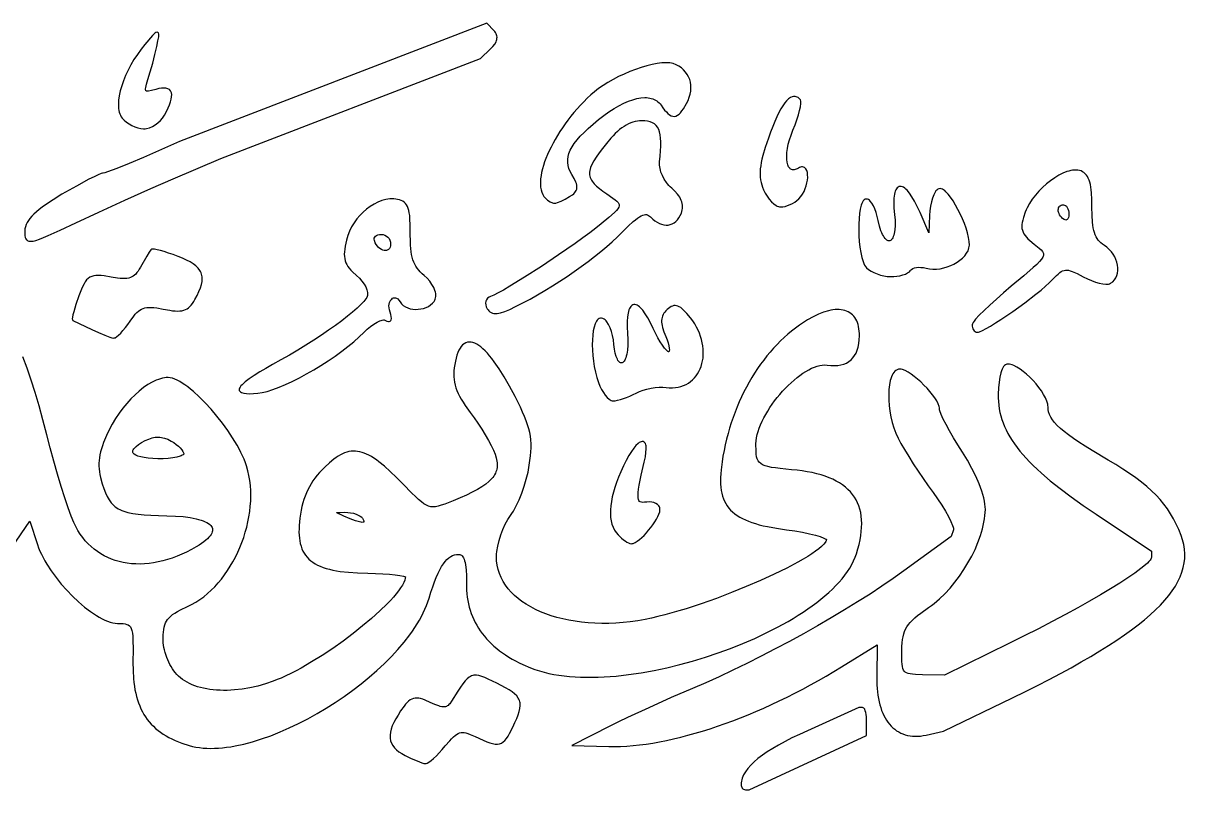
# Model space of a CAD drawing. Extents: x -592 to 638, y 287 to 852.
# Drawn here: x 493 to 583.8, y 494 to 553.9 of the extents above; entities that cross this region are included whole.
import ezdxf

# ---------------------------------------------------------------- set-up
doc = ezdxf.new("R2010")
doc.units = 0
doc.layers.add('COUCHE_1', color=18, linetype='CONTINUOUS')

msp = doc.modelspace()

# ---------------------------------------------------------------- linework, layer by layer
at = {"layer": 'COUCHE_1'}
for points in [[(493.344, 538.295), (493.265, 538.132), (493.208, 537.97), (493.173, 537.809), (493.159, 537.651), (493.159, 537.457), (493.169, 537.288), (493.196, 537.139), (493.248, 537.014), (493.291, 536.955), (493.343, 536.908), (493.404, 536.872), (493.473, 536.848), (493.548, 536.834), (493.632, 536.831), (493.814, 536.852), (494.035, 536.907), (494.301, 536.995), (494.618, 537.117), (494.992, 537.275), (495.929, 537.7), (497.155, 538.279), (498.952, 539.119), (500.985, 540.046), (503.003, 540.949), (504.758, 541.712), (508.491, 543.306), (528.767, 551.12), (529.567, 551.872), (529.747, 552.058), (529.889, 552.242), (529.99, 552.423), (530.027, 552.517), (530.051, 552.608), (530.065, 552.699), (530.067, 552.789), (530.057, 552.878), (530.035, 552.965), (530.002, 553.05), (529.957, 553.131), (529.902, 553.209), (529.838, 553.282), (529.273, 553.865), (505.255, 544.62), (502.436, 543.387), (501.315, 542.91), (500.345, 542.52), (499.631, 542.258), (499.407, 542.19), (499.285, 542.167), (499.228, 542.158), (499.139, 542.13), (498.9, 542.032), (498.574, 541.878), (498.172, 541.675), (497.192, 541.149), (496.061, 540.506), (495.366, 540.084), (494.774, 539.69), (494.513, 539.5), (494.278, 539.317), (494.066, 539.138), (493.876, 538.964), (493.71, 538.793), (493.566, 538.625), (493.444, 538.459)], [(503.414, 553.15), (503.332, 553.094), (503.15, 552.914), (502.551, 552.216), (502.245, 551.831), (501.959, 551.433), (501.694, 551.025), (501.452, 550.611), (501.234, 550.194), (501.041, 549.779), (500.874, 549.369), (500.735, 548.967), (500.623, 548.577), (500.542, 548.203), (500.491, 547.847), (500.473, 547.514), (500.477, 547.354), (500.489, 547.203), (500.51, 547.059), (500.541, 546.922), (500.581, 546.793), (500.632, 546.672), (500.693, 546.56), (500.765, 546.458), (500.92, 546.292), (501.103, 546.137), (501.307, 545.998), (501.527, 545.876), (501.757, 545.775), (501.99, 545.697), (502.22, 545.646), (502.442, 545.626), (502.555, 545.63), (502.671, 545.645), (502.9, 545.705), (503.13, 545.801), (503.354, 545.929), (503.566, 546.084), (503.761, 546.263), (503.932, 546.461), (504.071, 546.674), (504.231, 546.972), (504.363, 547.245), (504.47, 547.496), (504.552, 547.725), (504.609, 547.933), (504.639, 548.121), (504.643, 548.29), (504.617, 548.441), (504.558, 548.573), (504.464, 548.678), (504.341, 548.752), (504.195, 548.793), (504.028, 548.806), (503.841, 548.793), (503.631, 548.756), (503.401, 548.695), (503.069, 548.604), (502.825, 548.558), (502.741, 548.554), (502.68, 548.561), (502.645, 548.574), (502.625, 548.59), (502.611, 548.617), (502.601, 548.665), (502.6, 548.74), (502.611, 548.838), (502.675, 549.11), (502.786, 549.473), (502.966, 550.062), (503.157, 550.744), (503.335, 551.433), (503.478, 552.046), (503.57, 552.482), (503.627, 552.797), (503.64, 552.916), (503.64, 553.014), (503.614, 553.111), (503.518, 553.177)], [(544.292, 546.762), (544.405, 546.876), (544.518, 547.015), (544.634, 547.182), (544.881, 547.595), (545.003, 547.839), (545.098, 548.083), (545.168, 548.327), (545.211, 548.567), (545.228, 548.804), (545.219, 549.035), (545.186, 549.259), (545.127, 549.474), (545.044, 549.68), (544.937, 549.874), (544.806, 550.054), (544.653, 550.221), (544.477, 550.37), (544.28, 550.503), (544.062, 550.616), (543.824, 550.71), (543.704, 550.743), (543.573, 550.765), (543.431, 550.778), (543.278, 550.782), (542.948, 550.765), (542.584, 550.716), (542.191, 550.638), (541.776, 550.534), (541.345, 550.406), (540.902, 550.256), (540.455, 550.086), (540.008, 549.898), (539.569, 549.694), (539.142, 549.477), (538.734, 549.249), (538.351, 549.011), (537.999, 548.766), (537.684, 548.516), (537.399, 548.264), (537.121, 548.004), (536.851, 547.735), (536.587, 547.46), (536.331, 547.177), (536.084, 546.89), (535.845, 546.597), (535.615, 546.301), (535.394, 546.002), (535.183, 545.7), (534.982, 545.397), (534.791, 545.094), (534.612, 544.791), (534.444, 544.489), (534.287, 544.19), (534.143, 543.893), (534.011, 543.6), (533.892, 543.311), (533.786, 543.028), (533.695, 542.751), (533.617, 542.481), (533.554, 542.219), (533.506, 541.966), (533.473, 541.721), (533.457, 541.487), (533.457, 541.263), (533.475, 541.051), (533.51, 540.851), (533.564, 540.665), (533.638, 540.492), (533.733, 540.335), (533.848, 540.196), (534.019, 540.046), (534.209, 539.925), (534.396, 539.842), (534.49, 539.818), (534.579, 539.809), (534.675, 539.822), (534.792, 539.855), (535.071, 539.965), (535.399, 540.125), (535.741, 540.32), (535.969, 540.473), (536.064, 540.552), (536.144, 540.631), (536.211, 540.715), (536.263, 540.805), (536.298, 540.901), (536.316, 541.002), (536.318, 541.108), (536.303, 541.219), (536.273, 541.335), (536.229, 541.458), (536.102, 541.729), (535.922, 542.045), (535.791, 542.289), (535.693, 542.526), (535.627, 542.76), (535.594, 542.991), (535.593, 543.224), (535.625, 543.459), (535.691, 543.7), (535.793, 543.948), (535.931, 544.204), (536.107, 544.47), (536.322, 544.747), (536.576, 545.036), (536.87, 545.338), (537.204, 545.654), (537.58, 545.986), (537.998, 546.335), (538.41, 546.657), (538.815, 546.946), (539.211, 547.202), (539.597, 547.425), (539.97, 547.615), (540.331, 547.771), (540.677, 547.893), (541.006, 547.981), (541.317, 548.035), (541.61, 548.054), (541.746, 548.052), (541.878, 548.04), (542.005, 548.021), (542.126, 547.993), (542.242, 547.956), (542.351, 547.912), (542.455, 547.859), (542.552, 547.798), (542.644, 547.728), (542.73, 547.65), (542.81, 547.563), (542.886, 547.465), (543.032, 547.264), (543.17, 547.088), (543.302, 546.938), (543.428, 546.813), (543.551, 546.715), (543.675, 546.643), (543.801, 546.601), (543.93, 546.592), (544.056, 546.618), (544.177, 546.676)], [(553.738, 547.942), (553.604, 548.055), (553.532, 548.097), (553.459, 548.126), (553.383, 548.145), (553.306, 548.151), (553.228, 548.145), (553.148, 548.128), (552.999, 548.063), (552.85, 547.958), (552.702, 547.817), (552.554, 547.639), (552.404, 547.425), (552.252, 547.174), (552.097, 546.887), (551.939, 546.562), (551.778, 546.201), (551.613, 545.804), (551.446, 545.369), (551.276, 544.898), (551.033, 544.17), (550.848, 543.537), (550.776, 543.25), (550.719, 542.981), (550.676, 542.727), (550.646, 542.488), (550.631, 542.26), (550.629, 542.043), (550.641, 541.834), (550.666, 541.633), (550.704, 541.436), (550.756, 541.244), (550.821, 541.054), (550.898, 540.863), (551.028, 540.598), (551.178, 540.35), (551.342, 540.125), (551.517, 539.927), (551.698, 539.76), (551.879, 539.633), (551.972, 539.583), (552.063, 539.546), (552.155, 539.522), (552.245, 539.512), (552.414, 539.524), (552.595, 539.56), (552.782, 539.619), (552.972, 539.697), (553.161, 539.792), (553.342, 539.901), (553.511, 540.022), (553.663, 540.155), (553.817, 540.326), (553.951, 540.518), (554.066, 540.726), (554.161, 540.944), (554.236, 541.168), (554.293, 541.392), (554.33, 541.612), (554.348, 541.823), (554.345, 542.02), (554.322, 542.201), (554.275, 542.36), (554.203, 542.491), (554.152, 542.549), (554.093, 542.593), (554.025, 542.625), (553.95, 542.642), (553.872, 542.642), (553.791, 542.626), (553.709, 542.597), (553.629, 542.555), (553.53, 542.501), (553.441, 542.462), (553.359, 542.437), (553.283, 542.423), (553.214, 542.419), (553.152, 542.426), (553.095, 542.441), (553.042, 542.465), (552.992, 542.498), (552.946, 542.541), (552.902, 542.593), (552.862, 542.656), (552.826, 542.728), (552.794, 542.809), (552.744, 543.004), (552.715, 543.232), (552.709, 543.491), (552.727, 543.777), (552.768, 544.087), (552.835, 544.418), (552.928, 544.767), (553.046, 545.13), (553.193, 545.507), (553.359, 545.923), (553.502, 546.324), (553.621, 546.701), (553.713, 547.044), (553.776, 547.344), (553.806, 547.592), (553.809, 547.699), (553.801, 547.791), (553.779, 547.875)], [(529.23, 531.709), (529.301, 531.563), (529.365, 531.469), (529.437, 531.388), (529.519, 531.319), (529.61, 531.265), (529.712, 531.227), (529.821, 531.204), (529.94, 531.195), (530.067, 531.201), (530.204, 531.221), (530.352, 531.254), (530.682, 531.359), (531.068, 531.517), (531.516, 531.727), (532.081, 532.014), (532.654, 532.32), (533.233, 532.645), (533.815, 532.987), (534.396, 533.342), (534.973, 533.709), (535.544, 534.086), (536.104, 534.469), (536.651, 534.858), (537.181, 535.25), (537.692, 535.642), (538.18, 536.033), (538.642, 536.42), (539.074, 536.801), (539.475, 537.174), (539.838, 537.535), (540.307, 538.004), (540.708, 538.371), (540.885, 538.518), (541.048, 538.64), (541.197, 538.74), (541.333, 538.816), (541.456, 538.871), (541.567, 538.904), (541.666, 538.918), (541.755, 538.915), (541.837, 538.896), (541.916, 538.86), (541.995, 538.807), (542.076, 538.732), (542.243, 538.573), (542.415, 538.434), (542.588, 538.319), (542.761, 538.227), (542.935, 538.159), (543.107, 538.116), (543.277, 538.098), (543.444, 538.105), (543.606, 538.138), (543.761, 538.195), (543.907, 538.278), (544.044, 538.384), (544.17, 538.514), (544.285, 538.666), (544.387, 538.841), (544.477, 539.037), (544.52, 539.159), (544.55, 539.282), (544.568, 539.406), (544.574, 539.531), (544.567, 539.656), (544.547, 539.781), (544.516, 539.905), (544.473, 540.029), (544.418, 540.152), (544.351, 540.275), (544.273, 540.396), (544.183, 540.518), (543.972, 540.755), (543.719, 540.987), (543.605, 541.089), (543.499, 541.196), (543.398, 541.311), (543.304, 541.431), (543.133, 541.689), (542.991, 541.961), (542.881, 542.24), (542.84, 542.379), (542.808, 542.517), (542.785, 542.654), (542.772, 542.788), (542.769, 542.917), (542.777, 543.045), (542.82, 543.491), (542.85, 543.897), (542.867, 544.263), (542.87, 544.591), (542.857, 544.883), (542.827, 545.142), (542.779, 545.37), (542.711, 545.57), (542.622, 545.742), (542.509, 545.888), (542.373, 546.006), (542.214, 546.098), (542.036, 546.165), (541.837, 546.21), (541.617, 546.237), (541.373, 546.248), (541.205, 546.243), (541.035, 546.224), (540.864, 546.189), (540.692, 546.14), (540.52, 546.077), (540.347, 545.999), (540.173, 545.908), (540, 545.803), (539.826, 545.684), (539.653, 545.552), (539.479, 545.406), (539.306, 545.247), (539.133, 545.075), (538.96, 544.89), (538.617, 544.483), (538.311, 544.089), (538.045, 543.732), (537.819, 543.409), (537.634, 543.115), (537.488, 542.844), (537.382, 542.594), (537.319, 542.361), (537.302, 542.245), (537.297, 542.135), (537.303, 542.026), (537.32, 541.92), (537.349, 541.817), (537.389, 541.715), (537.44, 541.617), (537.502, 541.518), (537.652, 541.329), (537.844, 541.139), (538.075, 540.945), (538.345, 540.742), (538.654, 540.527), (539.115, 540.208), (539.291, 540.076), (539.43, 539.957), (539.53, 539.852), (539.593, 539.755), (539.609, 539.716), (539.619, 539.676), (539.621, 539.636), (539.618, 539.597), (539.585, 539.497), (539.516, 539.381), (539.405, 539.245), (539.252, 539.087), (538.816, 538.696), (538.209, 538.188), (537.802, 537.861), (537.32, 537.493), (536.775, 537.092), (536.179, 536.665), (534.883, 535.768), (533.532, 534.868), (532.226, 534.029), (531.063, 533.316), (530.567, 533.027), (530.145, 532.794), (529.81, 532.627), (529.569, 532.529), (529.443, 532.472), (529.333, 532.383), (529.251, 532.272), (529.199, 532.143), (529.179, 532.004), (529.189, 531.858)], [(578.028, 533.551), (578.195, 533.672), (578.333, 533.817), (578.441, 533.981), (578.521, 534.162), (578.572, 534.355), (578.597, 534.557), (578.596, 534.766), (578.57, 534.979), (578.52, 535.194), (578.445, 535.407), (578.348, 535.616), (578.228, 535.819), (578.086, 536.013), (577.923, 536.195), (577.738, 536.362), (577.536, 536.509), (577.395, 536.607), (577.27, 536.708), (577.158, 536.816), (577.058, 536.932), (576.968, 537.057), (576.889, 537.193), (576.819, 537.343), (576.758, 537.507), (576.706, 537.686), (576.663, 537.884), (576.628, 538.099), (576.601, 538.334), (576.57, 538.871), (576.568, 539.502), (576.566, 540.099), (576.539, 540.618), (576.515, 540.85), (576.484, 541.065), (576.445, 541.261), (576.399, 541.442), (576.345, 541.606), (576.283, 541.754), (576.212, 541.887), (576.131, 542.005), (576.041, 542.108), (575.942, 542.196), (575.832, 542.268), (575.714, 542.325), (575.594, 542.365), (575.467, 542.389), (575.334, 542.4), (575.196, 542.398), (575.054, 542.383), (574.908, 542.357), (574.759, 542.32), (574.605, 542.272), (574.294, 542.147), (573.975, 541.986), (573.653, 541.791), (573.332, 541.567), (573.018, 541.316), (572.713, 541.043), (572.423, 540.75), (572.152, 540.441), (571.905, 540.119), (571.685, 539.787), (571.499, 539.449), (571.419, 539.277), (571.35, 539.105), (571.204, 538.68), (571.151, 538.49), (571.113, 538.313), (571.091, 538.147), (571.085, 537.989), (571.097, 537.839), (571.128, 537.695), (571.177, 537.556), (571.246, 537.421), (571.334, 537.29), (571.441, 537.16), (571.566, 537.029), (571.712, 536.893), (572.059, 536.607), (572.452, 536.291), (572.594, 536.159), (572.698, 536.037), (572.733, 535.983), (572.759, 535.93), (572.775, 535.879), (572.783, 535.829), (572.782, 535.776), (572.773, 535.72), (572.753, 535.658), (572.722, 535.591), (572.62, 535.431), (572.465, 535.245), (572.254, 535.028), (571.983, 534.775), (571.255, 534.147), (570.265, 533.325), (569.659, 532.815), (569.093, 532.32), (568.579, 531.853), (568.131, 531.426), (567.759, 531.05), (567.475, 530.737), (567.369, 530.606), (567.289, 530.493), (567.234, 530.393), (567.21, 530.306), (567.216, 530.19), (567.235, 530.089), (567.266, 529.996), (567.309, 529.911), (567.365, 529.839), (567.433, 529.78), (567.513, 529.739), (567.603, 529.724), (567.687, 529.734), (567.782, 529.763), (568.009, 529.861), (568.299, 530.013), (568.643, 530.213), (569.032, 530.454), (569.456, 530.729), (570.371, 531.353), (571.309, 532.029), (572.19, 532.702), (572.585, 533.02), (572.936, 533.317), (573.233, 533.585), (573.466, 533.817), (573.785, 534.148), (573.922, 534.277), (574.048, 534.382), (574.165, 534.464), (574.276, 534.524), (574.384, 534.564), (574.492, 534.584), (574.607, 534.587), (574.733, 534.571), (574.873, 534.536), (575.03, 534.481), (575.409, 534.31), (575.885, 534.061), (576.206, 533.901), (576.528, 533.763), (576.841, 533.65), (577.138, 533.564), (577.41, 533.507), (577.65, 533.483), (577.76, 533.484), (577.859, 533.494), (577.949, 533.516)], [(558.433, 536.367), (558.498, 535.952), (558.58, 535.574), (558.679, 535.246), (558.736, 535.102), (558.798, 534.974), (558.867, 534.863), (558.943, 534.77), (559.104, 534.629), (559.301, 534.501), (559.525, 534.385), (559.77, 534.284), (560.03, 534.199), (560.297, 534.135), (560.564, 534.092), (560.825, 534.074), (561.078, 534.08), (561.325, 534.105), (561.563, 534.147), (561.784, 534.204), (561.984, 534.276), (562.157, 534.36), (562.297, 534.457), (562.356, 534.515), (562.397, 534.569), (562.429, 534.609), (562.461, 534.64), (562.56, 534.702), (562.688, 534.751), (562.842, 534.784), (563.016, 534.8), (563.204, 534.797), (563.399, 534.773), (563.602, 534.728), (563.86, 534.674), (564.134, 534.651), (564.414, 534.657), (564.697, 534.691), (564.978, 534.75), (565.256, 534.832), (565.525, 534.935), (565.782, 535.057), (566.025, 535.196), (566.249, 535.351), (566.451, 535.521), (566.626, 535.702), (566.772, 535.895), (566.882, 536.096), (566.925, 536.203), (566.956, 536.31), (566.975, 536.419), (566.983, 536.529), (566.968, 536.819), (566.917, 537.139), (566.835, 537.484), (566.725, 537.846), (566.593, 538.218), (566.44, 538.593), (566.273, 538.965), (566.093, 539.325), (565.906, 539.667), (565.714, 539.983), (565.521, 540.267), (565.331, 540.511), (565.147, 540.707), (565.056, 540.788), (564.966, 540.853), (564.877, 540.903), (564.786, 540.937), (564.693, 540.949), (564.602, 540.935), (564.518, 540.895), (564.443, 540.837), (564.375, 540.763), (564.311, 540.674), (564.198, 540.463), (564.098, 540.204), (564.013, 539.905), (563.946, 539.574), (563.899, 539.218), (563.873, 538.847), (563.825, 537.484), (563.134, 539.079), (562.916, 539.554), (562.704, 539.967), (562.5, 540.316), (562.303, 540.603), (562.116, 540.826), (562.024, 540.917), (561.934, 540.991), (561.845, 541.049), (561.756, 541.092), (561.667, 541.118), (561.577, 541.123), (561.489, 541.107), (561.409, 541.069), (561.338, 541.011), (561.278, 540.938), (561.228, 540.85), (561.186, 540.748), (561.151, 540.633), (561.123, 540.502), (561.087, 540.2), (561.077, 539.836), (561.094, 539.411), (561.14, 538.927), (561.179, 538.472), (561.184, 538.073), (561.16, 537.728), (561.11, 537.436), (561.078, 537.315), (561.04, 537.206), (560.999, 537.112), (560.955, 537.034), (560.909, 536.971), (560.863, 536.923), (560.817, 536.89), (560.773, 536.869), (560.729, 536.86), (560.684, 536.86), (560.635, 536.871), (560.581, 536.895), (560.523, 536.933), (560.461, 536.987), (560.397, 537.057), (560.333, 537.144), (560.267, 537.248), (560.203, 537.368), (560.139, 537.506), (560.078, 537.659), (559.962, 538.021), (559.859, 538.453), (559.784, 538.776), (559.693, 539.081), (559.591, 539.359), (559.48, 539.604), (559.363, 539.81), (559.242, 539.97), (559.176, 540.035), (559.108, 540.085), (559.033, 540.12), (558.951, 540.134), (558.851, 540.116), (558.762, 540.063), (558.69, 539.987), (558.63, 539.892), (558.578, 539.78), (558.532, 539.651), (558.457, 539.352), (558.401, 538.998), (558.363, 538.6), (558.343, 538.171), (558.34, 537.722), (558.354, 537.263), (558.385, 536.808)], [(510.387, 525.843), (510.146, 525.632), (510.053, 525.537), (509.982, 525.449), (509.932, 525.364), (509.909, 525.275), (509.924, 525.19), (509.966, 525.119), (510.026, 525.066), (510.101, 525.023), (510.273, 524.968), (510.492, 524.935), (510.75, 524.923), (511.044, 524.933), (511.366, 524.965), (511.711, 525.018), (512.11, 525.111), (512.552, 525.249), (513.03, 525.427), (513.538, 525.643), (514.07, 525.891), (514.62, 526.169), (515.181, 526.472), (515.746, 526.797), (516.31, 527.14), (516.866, 527.497), (517.407, 527.864), (517.927, 528.237), (518.42, 528.613), (518.878, 528.988), (519.296, 529.358), (519.665, 529.718), (519.927, 529.969), (520.189, 530.187), (520.446, 530.371), (520.69, 530.516), (520.914, 530.62), (521.013, 530.653), (521.104, 530.676), (521.183, 530.686), (521.249, 530.686), (521.3, 530.675), (521.348, 530.653), (521.468, 530.59), (521.584, 530.562), (521.651, 530.569), (521.71, 530.594), (521.757, 530.638), (521.791, 530.696), (521.813, 530.811), (521.804, 530.95), (521.768, 531.113), (521.708, 531.298), (521.657, 531.471), (521.63, 531.632), (521.625, 531.783), (521.639, 531.922), (521.67, 532.047), (521.715, 532.157), (521.772, 532.25), (521.836, 532.323), (521.907, 532.377), (521.981, 532.41), (522.056, 532.423), (522.134, 532.415), (522.217, 532.385), (522.304, 532.326), (522.394, 532.236), (522.487, 532.102), (522.599, 531.951), (522.742, 531.819), (522.908, 531.712), (523.091, 531.629), (523.286, 531.569), (523.491, 531.532), (523.701, 531.516), (523.914, 531.522), (524.124, 531.548), (524.33, 531.595), (524.526, 531.663), (524.71, 531.751), (524.878, 531.861), (525.025, 531.991), (525.145, 532.142), (525.196, 532.228), (525.238, 532.319), (525.269, 532.417), (525.285, 532.523), (525.287, 532.633), (525.277, 532.746), (525.255, 532.863), (525.22, 532.983), (525.122, 533.225), (524.984, 533.47), (524.81, 533.713), (524.604, 533.948), (524.37, 534.164), (524.214, 534.302), (524.074, 534.44), (523.949, 534.581), (523.836, 534.726), (523.735, 534.879), (523.646, 535.039), (523.568, 535.209), (523.501, 535.39), (523.443, 535.584), (523.395, 535.793), (523.357, 536.017), (523.327, 536.26), (523.306, 536.521), (523.293, 536.801), (523.29, 537.432), (523.29, 538.074), (523.265, 538.607), (523.241, 538.837), (523.21, 539.044), (523.17, 539.229), (523.12, 539.395), (523.059, 539.541), (522.987, 539.671), (522.902, 539.783), (522.805, 539.878), (522.695, 539.957), (522.574, 540.02), (522.442, 540.069), (522.299, 540.105), (522.15, 540.13), (521.999, 540.145), (521.846, 540.148), (521.692, 540.14), (521.537, 540.122), (521.38, 540.095), (521.071, 540.012), (520.763, 539.893), (520.459, 539.742), (520.163, 539.56), (519.878, 539.35), (519.605, 539.114), (519.349, 538.855), (519.11, 538.574), (518.893, 538.274), (518.701, 537.957), (518.535, 537.626), (518.4, 537.283), (518.344, 537.105), (518.297, 536.927), (518.195, 536.44), (518.161, 536.221), (518.14, 536.017), (518.133, 535.827), (518.139, 535.647), (518.161, 535.477), (518.198, 535.315), (518.251, 535.159), (518.321, 535.01), (518.407, 534.865), (518.51, 534.723), (518.63, 534.583), (518.767, 534.441), (519.089, 534.152), (519.317, 533.941), (519.513, 533.72), (519.677, 533.492), (519.805, 533.266), (519.896, 533.045), (519.926, 532.943), (519.945, 532.845), (519.954, 532.752), (519.952, 532.666), (519.94, 532.588), (519.918, 532.517), (519.881, 532.439), (519.825, 532.35), (519.658, 532.134), (519.424, 531.885), (519.13, 531.606), (518.779, 531.3), (518.376, 530.973), (517.926, 530.626), (517.433, 530.263), (516.903, 529.889), (516.339, 529.505), (515.746, 529.115), (515.13, 528.723), (514.493, 528.332), (513.841, 527.945), (513.179, 527.565), (512.509, 527.196), (511.997, 526.909), (511.519, 526.623), (511.084, 526.345), (510.704, 526.083)], [(574.164, 539.651), (574.249, 539.673), (574.348, 539.68), (574.428, 539.666), (574.502, 539.629), (574.573, 539.566), (574.639, 539.479), (574.694, 539.37), (574.736, 539.243), (574.762, 539.101), (574.77, 538.948), (574.757, 538.803), (574.728, 538.685), (574.687, 538.596), (574.639, 538.537), (574.588, 538.504), (574.533, 538.493), (574.467, 538.502), (574.383, 538.543), (574.277, 538.62), (574.183, 538.708), (574.104, 538.801), (574.04, 538.898), (573.991, 538.997), (573.957, 539.096), (573.937, 539.192), (573.932, 539.284), (573.94, 539.369), (573.961, 539.446), (573.994, 539.513), (574.038, 539.569), (574.094, 539.615)], [(520.624, 536.577), (520.546, 536.722), (520.484, 536.883), (520.466, 536.987), (520.475, 537.076), (520.507, 537.155), (520.564, 537.226), (520.644, 537.287), (520.749, 537.335), (520.877, 537.365), (521.027, 537.374), (521.101, 537.369), (521.171, 537.357), (521.311, 537.311), (521.435, 537.241), (521.543, 537.149), (521.632, 537.038), (521.698, 536.911), (521.739, 536.772), (521.751, 536.623), (521.738, 536.479), (521.704, 536.361), (521.655, 536.27), (521.594, 536.201), (521.522, 536.153), (521.44, 536.122), (521.347, 536.11), (521.246, 536.117), (521.139, 536.144), (521.03, 536.191), (520.92, 536.257), (520.814, 536.344), (520.715, 536.451)], [(497.39, 532.568), (497.154, 531.89), (496.98, 531.322), (496.921, 531.095), (496.884, 530.915), (496.87, 530.785), (496.878, 530.718), (496.915, 530.657), (497.422, 530.408), (498.391, 529.947), (498.93, 529.702), (499.423, 529.495), (499.816, 529.347), (499.963, 529.301), (500.075, 529.276), (500.142, 529.28), (500.211, 529.304), (500.343, 529.384), (500.492, 529.507), (500.657, 529.668), (500.835, 529.864), (501.022, 530.089), (501.213, 530.339), (501.402, 530.606), (501.674, 530.982), (501.799, 531.134), (501.921, 531.265), (502.042, 531.375), (502.163, 531.465), (502.286, 531.537), (502.416, 531.593), (502.553, 531.633), (502.703, 531.659), (502.866, 531.671), (503.047, 531.668), (503.247, 531.653), (503.468, 531.625), (503.983, 531.531), (504.483, 531.44), (504.705, 531.41), (504.908, 531.392), (505.096, 531.386), (505.269, 531.393), (505.429, 531.413), (505.577, 531.448), (505.715, 531.498), (505.843, 531.564), (505.961, 531.645), (506.071, 531.742), (506.174, 531.854), (506.272, 531.982), (506.366, 532.124), (506.459, 532.283), (506.631, 532.606), (506.773, 532.907), (506.884, 533.189), (506.964, 533.452), (507.011, 533.7), (507.024, 533.932), (507.017, 534.046), (507.001, 534.155), (506.976, 534.261), (506.941, 534.363), (506.897, 534.463), (506.842, 534.56), (506.709, 534.74), (506.538, 534.909), (506.332, 535.068), (506.09, 535.22), (505.811, 535.367), (505.495, 535.51), (505.142, 535.652), (504.758, 535.793), (504.394, 535.917), (504.057, 536.023), (503.756, 536.108), (503.498, 536.17), (503.289, 536.208), (503.133, 536.217), (503.06, 536.206), (502.998, 536.171), (502.874, 535.99), (502.688, 535.682), (502.203, 534.817), (502.109, 534.652), (502.018, 534.508), (501.926, 534.382), (501.833, 534.274), (501.737, 534.182), (501.636, 534.107), (501.529, 534.045), (501.414, 533.997), (501.286, 533.961), (501.145, 533.937), (500.988, 533.925), (500.813, 533.925), (500.619, 533.937), (500.406, 533.959), (499.908, 534.037), (499.358, 534.126), (499.122, 534.152), (498.911, 534.165), (498.72, 534.161), (498.546, 534.138), (498.388, 534.094), (498.243, 534.026), (498.113, 533.933), (497.995, 533.817), (497.888, 533.676), (497.788, 533.51), (497.691, 533.319), (497.595, 533.099)], [(537.515, 528.743), (537.525, 528.331), (537.554, 527.906), (537.602, 527.473), (537.669, 527.041), (537.756, 526.614), (537.864, 526.2), (537.992, 525.805), (538.106, 525.523), (538.235, 525.26), (538.377, 525.02), (538.526, 524.809), (538.679, 524.632), (538.833, 524.495), (538.913, 524.441), (538.993, 524.4), (539.074, 524.373), (539.155, 524.362), (539.311, 524.374), (539.497, 524.41), (539.709, 524.467), (539.942, 524.542), (540.189, 524.634), (540.444, 524.739), (540.7, 524.856), (540.946, 524.979), (541.2, 525.097), (541.483, 525.2), (541.787, 525.288), (542.103, 525.357), (542.42, 525.407), (542.728, 525.435), (543.016, 525.44), (543.279, 525.419), (543.527, 525.395), (543.771, 525.391), (544.006, 525.406), (544.23, 525.441), (544.445, 525.495), (544.649, 525.566), (544.842, 525.654), (545.023, 525.759), (545.192, 525.878), (545.35, 526.012), (545.494, 526.159), (545.626, 526.319), (545.745, 526.49), (545.85, 526.672), (545.942, 526.864), (546.019, 527.065), (546.083, 527.275), (546.132, 527.491), (546.167, 527.715), (546.187, 527.944), (546.192, 528.178), (546.182, 528.416), (546.156, 528.658), (546.114, 528.902), (546.057, 529.149), (545.983, 529.396), (545.892, 529.644), (545.785, 529.891), (545.661, 530.137), (545.52, 530.381), (545.361, 530.621), (545.184, 530.858), (544.903, 531.198), (544.654, 531.46), (544.538, 531.565), (544.425, 531.651), (544.316, 531.72), (544.207, 531.77), (544.098, 531.802), (543.988, 531.813), (543.88, 531.805), (543.774, 531.776), (543.671, 531.73), (543.569, 531.668), (543.468, 531.591), (543.366, 531.499), (543.27, 531.403), (543.186, 531.305), (543.113, 531.206), (543.052, 531.102), (543.003, 530.995), (542.966, 530.883), (542.942, 530.766), (542.931, 530.644), (542.932, 530.517), (542.945, 530.383), (542.969, 530.243), (543.006, 530.094), (543.111, 529.771), (543.26, 529.404), (543.368, 529.136), (543.449, 528.89), (543.505, 528.67), (543.534, 528.482), (543.538, 528.332), (543.531, 528.279), (543.521, 528.239), (543.509, 528.216), (543.5, 528.206), (543.495, 528.203), (543.486, 528.202), (543.465, 528.206), (543.426, 528.226), (543.372, 528.265), (543.309, 528.321), (543.159, 528.488), (542.992, 528.712), (542.813, 528.985), (542.629, 529.299), (542.445, 529.646), (542.266, 530.019), (542.053, 530.466), (541.846, 530.853), (541.649, 531.178), (541.46, 531.442), (541.281, 531.644), (541.192, 531.725), (541.105, 531.79), (541.019, 531.84), (540.932, 531.874), (540.843, 531.89), (540.756, 531.886), (540.672, 531.86), (540.596, 531.814), (540.531, 531.751), (540.474, 531.673), (540.425, 531.582), (540.382, 531.476), (540.316, 531.229), (540.271, 530.922), (540.248, 530.557), (540.247, 530.133), (540.268, 529.652), (540.288, 529.164), (540.284, 528.725), (540.255, 528.338), (540.205, 528.006), (540.172, 527.864), (540.134, 527.737), (540.092, 527.627), (540.046, 527.535), (539.998, 527.461), (539.948, 527.405), (539.899, 527.367), (539.849, 527.344), (539.801, 527.334), (539.757, 527.336), (539.713, 527.348), (539.667, 527.372), (539.619, 527.41), (539.57, 527.464), (539.521, 527.533), (539.475, 527.616), (539.385, 527.829), (539.31, 528.095), (539.251, 528.41), (539.209, 528.773), (539.167, 529.126), (539.101, 529.468), (539.014, 529.788), (538.91, 530.078), (538.791, 530.332), (538.659, 530.54), (538.586, 530.628), (538.511, 530.701), (538.43, 530.759), (538.344, 530.8), (538.246, 530.822), (538.15, 530.818), (538.059, 530.789), (537.978, 530.738), (537.907, 530.67), (537.845, 530.587), (537.79, 530.491), (537.74, 530.382), (537.658, 530.131), (537.595, 529.835), (537.55, 529.501), (537.524, 529.135)], [(562.948, 498.172), (563.159, 498.188), (563.376, 498.217), (563.596, 498.259), (564.972, 498.559), (570.366, 501.179), (571.361, 501.667), (572.315, 502.145), (573.227, 502.615), (574.099, 503.075), (574.931, 503.527), (575.723, 503.971), (576.476, 504.406), (577.189, 504.835), (577.864, 505.256), (578.5, 505.67), (579.099, 506.079), (579.66, 506.481), (580.184, 506.877), (580.671, 507.269), (581.122, 507.655), (581.537, 508.037), (581.916, 508.416), (582.26, 508.79), (582.569, 509.162), (582.843, 509.531), (583.083, 509.897), (583.288, 510.262), (583.46, 510.625), (583.599, 510.987), (583.704, 511.348), (583.775, 511.708), (583.814, 512.067), (583.82, 512.427), (583.794, 512.786), (583.737, 513.145), (583.648, 513.503), (583.528, 513.862), (583.348, 514.313), (583.154, 514.743), (582.944, 515.154), (582.716, 515.549), (582.468, 515.929), (582.197, 516.297), (581.902, 516.654), (581.58, 517.002), (581.23, 517.345), (580.85, 517.683), (580.438, 518.019), (579.991, 518.355), (579.508, 518.693), (578.987, 519.036), (578.425, 519.385), (577.821, 519.743), (576.573, 520.485), (576.033, 520.82), (575.547, 521.135), (575.113, 521.43), (574.727, 521.709), (574.389, 521.971), (574.097, 522.22), (573.848, 522.456), (573.641, 522.681), (573.473, 522.896), (573.342, 523.104), (573.245, 523.305), (573.18, 523.502), (573.144, 523.699), (573.134, 523.903), (573.129, 524.005), (573.111, 524.12), (573.042, 524.356), (572.933, 524.609), (572.789, 524.873), (572.615, 525.144), (572.416, 525.417), (572.196, 525.688), (571.96, 525.953), (571.713, 526.206), (571.458, 526.442), (571.2, 526.658), (570.944, 526.846), (570.694, 527.004), (570.454, 527.125), (570.337, 527.171), (570.224, 527.206), (570.114, 527.228), (570.005, 527.237), (569.909, 527.225), (569.818, 527.186), (569.736, 527.124), (569.664, 527.044), (569.6, 526.948), (569.542, 526.835), (569.489, 526.707), (569.442, 526.562), (569.362, 526.229), (569.302, 525.836), (569.261, 525.387), (569.242, 524.886), (569.243, 524.597), (569.257, 524.311), (569.284, 524.028), (569.324, 523.747), (569.378, 523.468), (569.446, 523.191), (569.527, 522.915), (569.623, 522.641), (569.734, 522.367), (569.859, 522.093), (569.999, 521.82), (570.155, 521.547), (570.326, 521.273), (570.514, 520.999), (570.717, 520.723), (570.936, 520.446), (571.172, 520.167), (571.425, 519.886), (571.695, 519.602), (571.983, 519.315), (572.288, 519.025), (572.612, 518.731), (573.312, 518.132), (574.089, 517.513), (574.943, 516.872), (575.877, 516.207), (576.893, 515.515), (581.226, 512.618), (581.218, 512.133), (581.207, 512.079), (581.173, 512.009), (581.11, 511.919), (581.018, 511.813), (580.898, 511.692), (580.753, 511.56), (580.385, 511.261), (579.922, 510.92), (579.371, 510.542), (578.735, 510.13), (578.021, 509.688), (577.233, 509.218), (576.378, 508.724), (575.461, 508.21), (574.487, 507.678), (573.461, 507.131), (572.388, 506.573), (571.274, 506.008), (570.124, 505.437), (565.044, 502.947), (563.318, 502.975), (562.766, 502.992), (562.544, 503.008), (562.355, 503.033), (562.199, 503.069), (562.073, 503.115), (561.974, 503.174), (561.896, 503.247), (561.834, 503.339), (561.785, 503.458), (561.747, 503.607), (561.722, 503.789), (561.707, 504.007), (561.701, 504.26), (561.708, 504.888), (561.719, 505.19), (561.737, 505.465), (561.765, 505.717), (561.804, 505.948), (561.856, 506.161), (561.922, 506.358), (562.003, 506.544), (562.103, 506.722), (562.222, 506.895), (562.364, 507.067), (562.53, 507.24), (562.723, 507.416), (562.944, 507.6), (563.194, 507.792), (563.794, 508.218), (564.013, 508.373), (564.23, 508.54), (564.445, 508.718), (564.658, 508.905), (565.072, 509.305), (565.473, 509.738), (565.856, 510.199), (566.219, 510.683), (566.56, 511.186), (566.877, 511.705), (567.168, 512.234), (567.428, 512.77), (567.657, 513.308), (567.852, 513.845), (568.009, 514.374), (568.074, 514.637), (568.128, 514.895), (568.171, 515.15), (568.204, 515.401), (568.225, 515.648), (568.235, 515.89), (568.229, 516.091), (568.207, 516.308), (568.168, 516.54), (568.114, 516.785), (568.045, 517.042), (567.962, 517.31), (567.864, 517.588), (567.753, 517.876), (567.493, 518.473), (567.184, 519.093), (566.831, 519.726), (566.438, 520.362), (566.075, 520.934), (565.738, 521.492), (565.433, 522.023), (565.167, 522.513), (564.949, 522.946), (564.786, 523.309), (564.685, 523.585), (564.662, 523.68), (564.654, 523.751), (564.649, 523.835), (564.629, 523.934), (564.555, 524.139), (564.44, 524.363), (564.29, 524.601), (564.11, 524.849), (563.904, 525.103), (563.679, 525.357), (563.439, 525.607), (563.189, 525.848), (562.934, 526.075), (562.679, 526.282), (562.429, 526.465), (562.189, 526.618), (561.962, 526.736), (561.754, 526.814), (561.653, 526.836), (561.557, 526.845), (561.446, 526.835), (561.34, 526.802), (561.243, 526.748), (561.156, 526.675), (561.078, 526.586), (561.009, 526.483), (560.948, 526.367), (560.893, 526.239), (560.846, 526.098), (560.804, 525.946), (560.741, 525.615), (560.701, 525.248), (560.685, 524.852), (560.693, 524.434), (560.724, 524.001), (560.779, 523.559), (560.858, 523.115), (560.961, 522.677), (561.088, 522.25), (561.24, 521.842), (561.416, 521.46), (561.641, 521.042), (561.922, 520.558), (562.247, 520.024), (562.605, 519.457), (562.986, 518.873), (563.377, 518.292), (563.769, 517.729), (564.149, 517.203), (564.504, 516.704), (564.828, 516.218), (565.113, 515.756), (565.353, 515.331), (565.541, 514.955), (565.672, 514.641), (565.712, 514.515), (565.736, 514.411), (565.743, 514.337), (565.736, 514.287), (565.558, 513.76), (561.868, 511.082), (561.037, 510.494), (560.153, 509.892), (559.219, 509.279), (558.243, 508.66), (557.23, 508.038), (556.186, 507.415), (555.116, 506.795), (554.028, 506.182), (552.926, 505.579), (551.818, 504.988), (550.708, 504.414), (549.603, 503.86), (548.508, 503.329), (547.431, 502.824), (546.376, 502.348), (545.348, 501.905), (543.687, 501.188), (541.924, 500.398), (540.272, 499.63), (539.551, 499.284), (538.938, 498.98), (535.913, 497.449), (538.799, 497.373), (539.256, 497.369), (539.727, 497.379), (540.209, 497.403), (540.701, 497.442), (541.205, 497.495), (541.719, 497.562), (542.242, 497.642), (542.775, 497.736), (543.316, 497.843), (543.865, 497.963), (544.422, 498.097), (544.986, 498.243), (545.557, 498.401), (546.134, 498.573), (546.716, 498.756), (547.304, 498.951), (547.896, 499.159), (548.493, 499.378), (549.093, 499.609), (549.696, 499.851), (550.302, 500.104), (550.91, 500.369), (551.52, 500.644), (552.131, 500.93), (552.742, 501.227), (553.354, 501.534), (553.965, 501.851), (554.575, 502.178), (555.184, 502.515), (555.792, 502.862), (556.396, 503.218), (556.998, 503.584), (559.792, 505.308), (559.751, 502.782), (559.759, 502.192), (559.775, 501.909), (559.801, 501.636), (559.835, 501.371), (559.877, 501.116), (559.927, 500.871), (559.986, 500.635), (560.053, 500.408), (560.128, 500.192), (560.211, 499.985), (560.301, 499.789), (560.4, 499.602), (560.506, 499.427), (560.62, 499.261), (560.742, 499.107), (560.871, 498.964), (561.008, 498.831), (561.151, 498.711), (561.302, 498.601), (561.46, 498.504), (561.624, 498.419), (561.796, 498.346), (561.973, 498.285), (562.156, 498.237), (562.346, 498.202), (562.541, 498.179), (562.742, 498.169)], [(505.568, 520.187), (505.531, 520.154), (505.471, 520.116), (505.389, 520.077), (505.291, 520.04), (505.039, 519.97), (504.732, 519.914), (504.377, 519.874), (503.985, 519.851), (503.564, 519.847), (503.16, 519.862), (502.801, 519.891), (502.486, 519.933), (502.219, 519.988), (501.998, 520.054), (501.827, 520.129), (501.702, 520.211), (501.662, 520.25), (501.631, 520.29), (501.611, 520.329), (501.6, 520.367), (501.596, 520.407), (501.601, 520.451), (501.615, 520.499), (501.64, 520.552), (501.676, 520.611), (501.724, 520.671), (501.861, 520.808), (502.048, 520.953), (502.286, 521.106), (502.574, 521.264), (502.844, 521.388), (503.103, 521.475), (503.226, 521.504), (503.349, 521.524), (503.471, 521.536), (503.592, 521.538), (503.712, 521.532), (503.834, 521.517), (503.956, 521.492), (504.078, 521.459), (504.334, 521.364), (504.599, 521.231), (504.804, 521.107), (504.994, 520.972), (505.166, 520.831), (505.314, 520.687), (505.435, 520.548), (505.522, 520.419), (505.575, 520.305), (505.586, 520.262), (505.588, 520.231), (505.584, 520.212)], [(540.165, 519.721), (539.954, 519.3), (539.738, 518.828), (539.562, 518.408), (539.408, 518.001), (539.274, 517.607), (539.162, 517.228), (539.072, 516.864), (539.003, 516.513), (538.955, 516.178), (538.929, 515.858), (538.925, 515.554), (538.944, 515.266), (538.984, 514.993), (539.047, 514.738), (539.133, 514.5), (539.241, 514.279), (539.373, 514.078), (539.527, 513.897), (539.665, 513.762), (539.805, 513.638), (539.947, 513.524), (540.086, 513.424), (540.219, 513.341), (540.344, 513.276), (540.459, 513.231), (540.562, 513.213), (540.639, 513.219), (540.715, 513.238), (540.866, 513.303), (541.029, 513.403), (541.2, 513.533), (541.377, 513.687), (541.558, 513.863), (541.74, 514.055), (541.919, 514.26), (542.091, 514.473), (542.253, 514.69), (542.401, 514.906), (542.531, 515.119), (542.641, 515.323), (542.726, 515.516), (542.782, 515.695), (542.804, 515.856), (542.8, 515.938), (542.783, 516.015), (542.756, 516.087), (542.717, 516.157), (542.618, 516.27), (542.487, 516.362), (542.333, 516.427), (542.16, 516.466), (541.971, 516.479), (541.775, 516.463), (541.603, 516.442), (541.462, 516.436), (541.348, 516.447), (541.263, 516.473), (541.201, 516.515), (541.153, 516.577), (541.116, 516.671), (541.092, 516.805), (541.087, 516.982), (541.1, 517.203), (541.132, 517.471), (541.183, 517.785), (541.342, 518.572), (541.574, 519.585), (541.66, 519.993), (541.71, 520.339), (541.728, 520.623), (541.712, 520.847), (541.691, 520.943), (541.66, 521.025), (541.617, 521.095), (541.557, 521.151), (541.484, 521.185), (541.404, 521.194), (541.325, 521.18), (541.247, 521.149), (541.17, 521.104), (541.09, 521.044), (540.928, 520.887), (540.753, 520.675), (540.567, 520.409), (540.37, 520.091)], [(517.804, 515.655), (518.167, 515.662), (518.4, 515.655), (518.628, 515.628), (518.846, 515.584), (519.048, 515.524), (519.228, 515.451), (519.377, 515.368), (519.492, 515.279), (519.531, 515.237), (519.563, 515.193), (519.617, 515.092), (519.651, 515.008), (519.665, 514.949), (519.663, 514.916), (519.657, 514.904), (519.645, 514.894), (519.607, 514.882), (519.538, 514.878), (519.441, 514.886), (519.32, 514.908), (519.002, 514.999), (518.595, 515.151), (518.1, 515.363), (517.538, 515.626), (517.517, 515.639), (517.545, 515.643)], [(524.34, 496.054), (524.455, 496.029), (524.523, 496.034), (524.597, 496.058), (524.744, 496.139), (524.917, 496.266), (525.113, 496.434), (525.328, 496.637), (525.555, 496.872), (525.79, 497.132), (526.025, 497.411), (526.368, 497.818), (526.518, 497.981), (526.657, 498.118), (526.787, 498.23), (526.909, 498.318), (527.026, 498.384), (527.141, 498.429), (527.255, 498.454), (527.375, 498.462), (527.503, 498.452), (527.643, 498.425), (527.798, 498.379), (527.967, 498.316), (528.367, 498.139), (528.992, 497.853), (529.259, 497.743), (529.498, 497.657), (529.714, 497.597), (529.911, 497.562), (530.093, 497.555), (530.261, 497.579), (530.417, 497.635), (530.56, 497.724), (530.691, 497.842), (530.814, 497.99), (530.933, 498.166), (531.052, 498.373), (531.306, 498.879), (531.471, 499.233), (531.61, 499.552), (531.723, 499.841), (531.808, 500.103), (531.863, 500.343), (531.885, 500.564), (531.873, 500.769), (531.853, 500.87), (531.823, 500.965), (531.784, 501.057), (531.733, 501.148), (531.608, 501.315), (531.445, 501.476), (531.244, 501.633), (531.006, 501.79), (530.727, 501.952), (530.044, 502.307), (529.387, 502.631), (529.115, 502.754), (528.873, 502.85), (528.653, 502.916), (528.452, 502.947), (528.353, 502.949), (528.258, 502.941), (528.166, 502.922), (528.076, 502.891), (527.989, 502.85), (527.902, 502.798), (527.738, 502.665), (527.572, 502.489), (527.4, 502.269), (527.214, 502.003), (527.008, 501.689), (526.517, 500.907), (526.378, 500.712), (526.313, 500.639), (526.245, 500.58), (526.177, 500.534), (526.107, 500.5), (526.031, 500.477), (525.948, 500.465), (525.856, 500.464), (525.752, 500.475), (525.636, 500.498), (525.508, 500.534), (525.205, 500.646), (524.841, 500.81), (524.441, 500.988), (524.263, 501.055), (524.099, 501.106), (523.946, 501.14), (523.8, 501.155), (523.661, 501.149), (523.528, 501.123), (523.4, 501.074), (523.278, 501.003), (523.159, 500.912), (523.042, 500.801), (522.924, 500.669), (522.802, 500.515), (522.537, 500.143), (522.329, 499.825), (522.151, 499.525), (522.002, 499.242), (521.883, 498.974), (521.793, 498.72), (521.733, 498.479), (521.705, 498.25), (521.708, 498.031), (521.744, 497.824), (521.812, 497.628), (521.913, 497.444), (522.046, 497.271), (522.209, 497.109), (522.402, 496.957), (522.624, 496.814), (522.876, 496.677), (523.367, 496.441), (523.824, 496.241), (524.197, 496.098)], [(549.414, 494.004), (549.483, 493.995), (549.766, 493.99), (558.939, 498.227), (558.957, 499.295), (558.955, 499.501), (558.943, 499.694), (558.921, 499.872), (558.891, 500.029), (558.853, 500.163), (558.803, 500.274), (558.738, 500.357), (558.684, 500.391), (558.631, 500.403), (558.346, 500.408), (554.328, 498.606), (553.704, 498.319), (553.122, 498.037), (552.579, 497.758), (552.076, 497.484), (551.614, 497.213), (551.191, 496.945), (550.809, 496.681), (550.465, 496.42), (550.161, 496.161), (549.897, 495.906), (549.671, 495.652), (549.485, 495.399), (549.338, 495.148), (549.232, 494.9), (549.193, 494.773), (549.165, 494.649), (549.147, 494.524), (549.14, 494.398), (549.145, 494.323), (549.163, 494.25), (549.193, 494.182), (549.234, 494.122), (549.285, 494.071), (549.345, 494.031)]]:
    msp.add_lwpolyline(points, close=True, dxfattribs=at)
msp.add_lwpolyline([(492.15, 512.906), (493.562, 514.966), (494.153, 513.137), (494.24, 512.89), (494.342, 512.638), (494.459, 512.382), (494.589, 512.124), (494.732, 511.864), (494.886, 511.603), (495.227, 511.081), (495.605, 510.564), (496.013, 510.057), (496.447, 509.568), (496.898, 509.102), (497.361, 508.666), (497.83, 508.266), (498.297, 507.909), (498.529, 507.748), (498.758, 507.6), (498.984, 507.466), (499.206, 507.347), (499.423, 507.242), (499.635, 507.154), (499.842, 507.084), (500.041, 507.031), (500.234, 506.997), (500.416, 506.984), (500.643, 506.978), (500.838, 506.965), (501.003, 506.943), (501.14, 506.909), (501.25, 506.86), (501.34, 506.795), (501.413, 506.707), (501.476, 506.588), (501.527, 506.431), (501.567, 506.232), (501.596, 505.987), (501.614, 505.694), (501.626, 504.946), (501.615, 503.961), (501.619, 503.296), (501.655, 502.67), (501.686, 502.371), (501.724, 502.082), (501.772, 501.802), (501.827, 501.531), (501.892, 501.269), (501.965, 501.016), (502.047, 500.772), (502.139, 500.536), (502.239, 500.309), (502.349, 500.09), (502.469, 499.879), (502.597, 499.677), (502.736, 499.483), (502.884, 499.296), (503.042, 499.118), (503.21, 498.947), (503.387, 498.784), (503.575, 498.628), (503.772, 498.48), (503.979, 498.339), (504.197, 498.204), (504.425, 498.077), (504.663, 497.956), (504.911, 497.842), (505.17, 497.735), (505.44, 497.633), (506.01, 497.447), (506.269, 497.379), (506.536, 497.324), (506.812, 497.28), (507.095, 497.25), (507.385, 497.231), (507.683, 497.224), (507.987, 497.228), (508.297, 497.243), (508.614, 497.27), (508.936, 497.307), (509.263, 497.354), (509.596, 497.412), (510.272, 497.557), (510.965, 497.741), (511.671, 497.961), (512.386, 498.215), (513.108, 498.502), (513.834, 498.82), (514.561, 499.167), (515.286, 499.542), (516.007, 499.942), (516.721, 500.365), (517.424, 500.811), (518.113, 501.277), (518.787, 501.762), (519.441, 502.263), (520.074, 502.779), (520.682, 503.308), (521.262, 503.849), (521.812, 504.4), (522.328, 504.958), (522.807, 505.523), (523.247, 506.092), (523.452, 506.378), (523.646, 506.664), (523.828, 506.951), (523.999, 507.237), (524.158, 507.524), (524.304, 507.81), (524.437, 508.096), (524.557, 508.381), (524.664, 508.665), (524.756, 508.947), (524.902, 509.413), (525.045, 509.84), (525.185, 510.23), (525.324, 510.582), (525.462, 510.9), (525.599, 511.182), (525.737, 511.431), (525.876, 511.648), (526.015, 511.833), (526.157, 511.988), (526.3, 512.114), (526.446, 512.214), (526.595, 512.288), (526.75, 512.338), (526.912, 512.367), (527.081, 512.375), (527.156, 512.367), (527.222, 512.346), (527.282, 512.312), (527.339, 512.263), (527.394, 512.197), (527.445, 512.111), (527.493, 512.006), (527.535, 511.88), (527.573, 511.733), (527.604, 511.567), (527.651, 511.169), (527.675, 510.688), (527.676, 510.12), (527.676, 509.843), (527.687, 509.568), (527.708, 509.297), (527.74, 509.031), (527.782, 508.769), (527.834, 508.511), (527.896, 508.258), (527.969, 508.009), (528.052, 507.765), (528.145, 507.525), (528.248, 507.29), (528.361, 507.06), (528.485, 506.835), (528.618, 506.614), (528.761, 506.398), (528.915, 506.187), (529.078, 505.982), (529.251, 505.781), (529.434, 505.585), (529.627, 505.394), (529.83, 505.208), (530.042, 505.028), (530.264, 504.852), (530.495, 504.682), (530.736, 504.517), (530.987, 504.357), (531.247, 504.203), (531.517, 504.053), (531.796, 503.91), (532.085, 503.771), (532.69, 503.51), (533.029, 503.383), (533.381, 503.269), (533.746, 503.168), (534.123, 503.078), (534.511, 503), (534.91, 502.935), (535.319, 502.88), (535.738, 502.837), (536.167, 502.805), (536.604, 502.784), (537.05, 502.774), (537.503, 502.774), (537.963, 502.784), (538.43, 502.805), (538.904, 502.835), (539.383, 502.875), (540.354, 502.984), (541.341, 503.128), (542.34, 503.308), (543.345, 503.521), (544.353, 503.765), (545.359, 504.04), (546.359, 504.344), (547.349, 504.674), (548.323, 505.03), (549.278, 505.41), (550.209, 505.813), (551.112, 506.237), (551.983, 506.68), (552.816, 507.141), (553.218, 507.378), (553.609, 507.619), (553.988, 507.864), (554.355, 508.112), (554.71, 508.364), (555.052, 508.619), (555.381, 508.877), (555.695, 509.137), (555.994, 509.401), (556.279, 509.667), (556.547, 509.935), (556.799, 510.206), (557.035, 510.479), (557.252, 510.753), (557.452, 511.03), (557.634, 511.308), (557.796, 511.587), (557.938, 511.868), (558.06, 512.15), (558.16, 512.432), (558.27, 512.8), (558.363, 513.157), (558.439, 513.503), (558.498, 513.839), (558.54, 514.164), (558.564, 514.479), (558.572, 514.784), (558.562, 515.079), (558.535, 515.364), (558.49, 515.638), (558.428, 515.902), (558.348, 516.156), (558.251, 516.399), (558.135, 516.632), (558.002, 516.854), (557.851, 517.065), (557.683, 517.266), (557.497, 517.455), (557.294, 517.634), (557.074, 517.802), (556.836, 517.959), (556.581, 518.105), (556.31, 518.24), (556.021, 518.365), (555.715, 518.479), (555.392, 518.583), (555.052, 518.676), (554.694, 518.76), (554.32, 518.833), (553.928, 518.895), (553.519, 518.948), (553.094, 518.991), (552.195, 519.078), (551.828, 519.124), (551.51, 519.175), (551.239, 519.234), (551.013, 519.302), (550.828, 519.38), (550.681, 519.47), (550.567, 519.573), (550.478, 519.693), (550.41, 519.835), (550.361, 520.005), (550.329, 520.206), (550.31, 520.44), (550.306, 521.014), (550.319, 521.245), (550.353, 521.484), (550.405, 521.731), (550.475, 521.985), (550.563, 522.243), (550.666, 522.506), (550.785, 522.772), (550.918, 523.04), (551.065, 523.308), (551.224, 523.576), (551.395, 523.842), (551.576, 524.106), (551.766, 524.366), (551.965, 524.621), (552.172, 524.871), (552.385, 525.113), (552.604, 525.347), (552.828, 525.572), (553.055, 525.787), (553.284, 525.99), (553.516, 526.181), (553.747, 526.359), (553.979, 526.522), (554.208, 526.669), (554.435, 526.8), (554.659, 526.912), (554.877, 527.006), (555.09, 527.081), (555.295, 527.134), (555.492, 527.167), (555.68, 527.177), (555.862, 527.164), (556.155, 527.134), (556.434, 527.125), (556.696, 527.139), (556.941, 527.176), (557.167, 527.237), (557.376, 527.322), (557.566, 527.431), (557.737, 527.564), (557.889, 527.721), (558.019, 527.901), (558.13, 528.103), (558.22, 528.327), (558.291, 528.573), (558.343, 528.841), (558.376, 529.13), (558.391, 529.441), (558.389, 529.637), (558.378, 529.824), (558.357, 530.002), (558.327, 530.171), (558.287, 530.33), (558.238, 530.48), (558.18, 530.621), (558.112, 530.752), (558.036, 530.873), (557.95, 530.984), (557.855, 531.085), (557.752, 531.175), (557.641, 531.255), (557.521, 531.323), (557.395, 531.38), (557.261, 531.427), (557.12, 531.462), (556.974, 531.486), (556.82, 531.499), (556.661, 531.501), (556.496, 531.492), (556.326, 531.473), (556.149, 531.443), (555.967, 531.402), (555.589, 531.288), (555.189, 531.131), (554.77, 530.931), (554.334, 530.687), (554.016, 530.49), (553.704, 530.28), (553.397, 530.058), (553.096, 529.824), (552.801, 529.578), (552.512, 529.321), (552.228, 529.052), (551.952, 528.773), (551.681, 528.483), (551.417, 528.183), (551.16, 527.873), (550.91, 527.553), (550.668, 527.224), (550.432, 526.886), (550.204, 526.539), (549.984, 526.184), (549.772, 525.821), (549.567, 525.45), (549.371, 525.071), (549.184, 524.685), (549.004, 524.292), (548.834, 523.893), (548.673, 523.487), (548.521, 523.075), (548.378, 522.657), (548.244, 522.234), (548.121, 521.806), (548.007, 521.373), (547.903, 520.935), (547.809, 520.493), (547.726, 520.047), (547.653, 519.597), (547.575, 518.971), (547.551, 518.676), (547.537, 518.393), (547.535, 518.122), (547.543, 517.863), (547.563, 517.614), (547.596, 517.377), (547.64, 517.15), (547.697, 516.933), (547.767, 516.726), (547.851, 516.529), (547.949, 516.342), (548.061, 516.165), (548.187, 515.997), (548.327, 515.838), (548.482, 515.688), (548.652, 515.547), (548.836, 515.415), (549.036, 515.291), (549.251, 515.175), (549.481, 515.066), (549.728, 514.964), (549.99, 514.869), (550.268, 514.78), (550.564, 514.697), (550.876, 514.619), (551.206, 514.546), (551.918, 514.416), (552.702, 514.302), (553.344, 514.209), (553.94, 514.105), (554.48, 513.993), (554.949, 513.877), (555.333, 513.761), (555.62, 513.649), (555.717, 513.598), (555.781, 513.554), (555.807, 513.527), (555.809, 513.521), (555.805, 513.488), (555.789, 513.436), (555.761, 513.377), (555.722, 513.312), (555.602, 513.162), (555.436, 512.997), (555.225, 512.818), (554.971, 512.626), (554.678, 512.425), (554.348, 512.214), (553.983, 511.995), (553.587, 511.77), (552.707, 511.303), (551.729, 510.823), (550.671, 510.337), (549.553, 509.856), (548.394, 509.386), (547.212, 508.938), (546.028, 508.518), (544.86, 508.135), (544.288, 507.961), (543.727, 507.799), (543.18, 507.651), (542.649, 507.517), (542.136, 507.4), (541.645, 507.298), (541.062, 507.196), (540.486, 507.115), (539.915, 507.053), (539.351, 507.011), (538.795, 506.989), (538.248, 506.985), (537.711, 507), (537.184, 507.033), (536.669, 507.083), (536.167, 507.151), (535.677, 507.236), (535.202, 507.337), (534.742, 507.455), (534.298, 507.588), (533.871, 507.737), (533.461, 507.9), (533.07, 508.079), (532.699, 508.271), (532.349, 508.477), (532.019, 508.696), (531.712, 508.928), (531.428, 509.172), (531.168, 509.428), (530.932, 509.696), (530.722, 509.975), (530.538, 510.265), (530.381, 510.564), (530.252, 510.874), (530.152, 511.194), (530.08, 511.524), (530.039, 511.862), (530.029, 512.211), (530.038, 512.401), (530.056, 512.599), (530.124, 513.022), (530.227, 513.46), (530.362, 513.901), (530.523, 514.332), (530.707, 514.738), (530.805, 514.926), (530.906, 515.104), (531.011, 515.268), (531.119, 515.42), (531.233, 515.579), (531.348, 515.762), (531.576, 516.177), (531.796, 516.65), (532.003, 517.165), (532.192, 517.706), (532.356, 518.258), (532.491, 518.806), (532.589, 519.333), (532.642, 519.711), (532.684, 520.063), (532.712, 520.395), (532.726, 520.712), (532.725, 521.016), (532.708, 521.313), (532.674, 521.605), (532.623, 521.898), (532.553, 522.194), (532.463, 522.497), (532.354, 522.813), (532.223, 523.144), (532.071, 523.495), (531.897, 523.871), (531.478, 524.711), (531.05, 525.515), (530.636, 526.236), (530.237, 526.873), (529.854, 527.427), (529.669, 527.672), (529.487, 527.897), (529.311, 528.1), (529.138, 528.282), (528.969, 528.443), (528.805, 528.583), (528.644, 528.701), (528.487, 528.798), (528.333, 528.874), (528.183, 528.927), (528.035, 528.956), (527.891, 528.962), (527.751, 528.942), (527.618, 528.897), (527.493, 528.826), (527.378, 528.732), (527.272, 528.616), (527.175, 528.478), (527.086, 528.319), (527.005, 528.138), (526.933, 527.936), (526.867, 527.711), (526.81, 527.465), (526.76, 527.197), (526.723, 526.949), (526.699, 526.711), (526.688, 526.48), (526.69, 526.255), (526.707, 526.035), (526.738, 525.818), (526.784, 525.602), (526.846, 525.387), (526.925, 525.17), (527.02, 524.95), (527.132, 524.725), (527.262, 524.494), (527.41, 524.254), (527.577, 524.004), (527.966, 523.47), (528.272, 523.054), (528.575, 522.615), (528.869, 522.163), (529.146, 521.713), (529.398, 521.278), (529.616, 520.871), (529.792, 520.509), (529.917, 520.203), (530.007, 519.919), (530.063, 519.65), (530.078, 519.523), (530.084, 519.398), (530.082, 519.277), (530.071, 519.159), (530.051, 519.044), (530.022, 518.93), (529.984, 518.819), (529.936, 518.709), (529.879, 518.601), (529.811, 518.494), (529.734, 518.387), (529.646, 518.283), (529.436, 518.071), (529.182, 517.861), (528.881, 517.652), (528.532, 517.441), (528.135, 517.228), (527.687, 517.011), (527.188, 516.79), (526.636, 516.563), (525.983, 516.308), (525.713, 516.214), (525.475, 516.145), (525.264, 516.102), (525.072, 516.086), (524.894, 516.098), (524.721, 516.14), (524.545, 516.213), (524.36, 516.322), (524.158, 516.469), (523.936, 516.658), (523.687, 516.889), (523.408, 517.165), (522.732, 517.858), (522.208, 518.388), (521.72, 518.856), (521.266, 519.262), (520.841, 519.607), (520.637, 519.757), (520.44, 519.892), (520.247, 520.012), (520.059, 520.118), (519.875, 520.208), (519.695, 520.284), (519.517, 520.345), (519.341, 520.391), (519.168, 520.423), (518.997, 520.439), (518.827, 520.441), (518.658, 520.428), (518.49, 520.4), (518.324, 520.358), (518.157, 520.302), (517.991, 520.232), (517.825, 520.148), (517.657, 520.05), (517.488, 519.94), (517.317, 519.816), (516.968, 519.532), (516.604, 519.196), (516.392, 518.984), (516.195, 518.771), (516.01, 518.556), (515.839, 518.339), (515.68, 518.118), (515.534, 517.892), (515.4, 517.661), (515.277, 517.424), (515.165, 517.18), (515.064, 516.929), (514.974, 516.669), (514.893, 516.399), (514.822, 516.119), (514.76, 515.829), (514.706, 515.526), (514.661, 515.211), (514.628, 514.921), (514.604, 514.644), (514.592, 514.379), (514.589, 514.124), (514.598, 513.88), (514.618, 513.648), (514.649, 513.425), (514.693, 513.214), (514.749, 513.012), (514.818, 512.82), (514.899, 512.638), (514.995, 512.467), (515.103, 512.305), (515.226, 512.153), (515.363, 512.012), (515.513, 511.88), (515.677, 511.758), (515.856, 511.645), (516.049, 511.541), (516.256, 511.447), (516.478, 511.361), (516.714, 511.283), (516.966, 511.213), (517.233, 511.151), (517.516, 511.097), (517.815, 511.049), (518.461, 510.975), (519.175, 510.927), (519.958, 510.902), (520.572, 510.886), (521.143, 510.859), (521.66, 510.823), (522.109, 510.779), (522.478, 510.729), (522.753, 510.675), (522.847, 510.649), (522.908, 510.624), (522.912, 510.622), (522.899, 510.515), (522.852, 510.355), (522.775, 510.175), (522.668, 509.977), (522.532, 509.763), (522.37, 509.535), (522.182, 509.296), (521.969, 509.045), (521.734, 508.784), (521.478, 508.515), (520.906, 507.955), (520.265, 507.374), (519.566, 506.783), (518.82, 506.189), (518.037, 505.602), (517.229, 505.031), (516.407, 504.484), (515.581, 503.971), (514.762, 503.499), (514.36, 503.283), (513.963, 503.08), (513.573, 502.892), (513.192, 502.72), (512.889, 502.593), (512.585, 502.476), (511.973, 502.267), (511.361, 502.094), (510.753, 501.956), (510.152, 501.854), (509.561, 501.787), (508.984, 501.755), (508.703, 501.752), (508.426, 501.758), (508.155, 501.773), (507.89, 501.796), (507.63, 501.828), (507.378, 501.868), (507.133, 501.917), (506.896, 501.975), (506.666, 502.041), (506.446, 502.115), (506.234, 502.198), (506.032, 502.289), (505.84, 502.388), (505.658, 502.495), (505.487, 502.61), (505.328, 502.734), (505.179, 502.865), (505.043, 503.005), (504.924, 503.143), (504.811, 503.291), (504.702, 503.448), (504.6, 503.614), (504.503, 503.786), (504.414, 503.963), (504.255, 504.334), (504.127, 504.716), (504.077, 504.908), (504.035, 505.1), (504.003, 505.29), (503.98, 505.478), (503.967, 505.663), (503.965, 505.843), (503.973, 506.089), (503.989, 506.313), (504.014, 506.516), (504.051, 506.701), (504.099, 506.869), (504.16, 507.023), (504.235, 507.166), (504.326, 507.299), (504.436, 507.426), (504.566, 507.549), (504.717, 507.67), (504.893, 507.789), (505.094, 507.91), (505.322, 508.033), (505.867, 508.295), (506.197, 508.457), (506.52, 508.643), (506.836, 508.848), (507.142, 509.073), (507.439, 509.316), (507.726, 509.577), (508.003, 509.854), (508.269, 510.146), (508.525, 510.452), (508.769, 510.773), (509.001, 511.105), (509.222, 511.449), (509.43, 511.804), (509.625, 512.168), (509.808, 512.541), (509.976, 512.922), (510.131, 513.309), (510.271, 513.703), (510.396, 514.101), (510.506, 514.503), (510.6, 514.907), (510.679, 515.314), (510.741, 515.722), (510.786, 516.13), (510.814, 516.537), (510.824, 516.943), (510.816, 517.345), (510.789, 517.744), (510.744, 518.138), (510.679, 518.526), (510.594, 518.908), (510.489, 519.282), (510.402, 519.538), (510.299, 519.802), (510.182, 520.071), (510.05, 520.347), (509.906, 520.627), (509.749, 520.91), (509.403, 521.483), (509.019, 522.059), (508.606, 522.629), (508.169, 523.184), (507.717, 523.717), (507.256, 524.22), (506.794, 524.684), (506.338, 525.101), (506.114, 525.289), (505.894, 525.463), (505.679, 525.621), (505.47, 525.761), (505.267, 525.885), (505.071, 525.989), (504.882, 526.073), (504.702, 526.136), (504.53, 526.176), (504.368, 526.192), (504.218, 526.188), (504.067, 526.171), (503.912, 526.142), (503.756, 526.101), (503.597, 526.049), (503.434, 525.986), (503.108, 525.83), (502.776, 525.634), (502.442, 525.402), (502.108, 525.136), (501.776, 524.84), (501.45, 524.515), (501.132, 524.165), (500.825, 523.791), (500.531, 523.397), (500.253, 522.985), (499.995, 522.557), (499.758, 522.117), (499.546, 521.667), (499.317, 521.112), (499.224, 520.855), (499.144, 520.61), (499.078, 520.374), (499.025, 520.146), (498.986, 519.924), (498.96, 519.705), (498.947, 519.489), (498.948, 519.273), (498.961, 519.056), (498.987, 518.836), (499.026, 518.611), (499.077, 518.378), (499.213, 517.889), (499.335, 517.52), (499.462, 517.188), (499.599, 516.891), (499.751, 516.627), (499.922, 516.395), (500.018, 516.289), (500.119, 516.191), (500.228, 516.1), (500.344, 516.017), (500.468, 515.94), (500.6, 515.87), (500.741, 515.807), (500.892, 515.749), (501.221, 515.651), (501.593, 515.573), (502.013, 515.513), (502.486, 515.467), (503.015, 515.435), (503.606, 515.412), (504.263, 515.397), (504.934, 515.374), (505.538, 515.326), (506.074, 515.256), (506.542, 515.165), (506.748, 515.112), (506.938, 515.055), (507.109, 514.993), (507.263, 514.927), (507.397, 514.857), (507.514, 514.785), (507.611, 514.71), (507.69, 514.633), (507.75, 514.554), (507.794, 514.475), (507.821, 514.395), (507.833, 514.312), (507.829, 514.225), (507.81, 514.133), (507.773, 514.036), (507.717, 513.932), (507.643, 513.824), (507.549, 513.711), (507.435, 513.594), (507.301, 513.474), (507.147, 513.35), (506.973, 513.224), (506.778, 513.095), (506.563, 512.965), (506.186, 512.753), (505.809, 512.559), (505.433, 512.384), (505.059, 512.228), (504.686, 512.089), (504.317, 511.969), (503.95, 511.867), (503.586, 511.782), (503.226, 511.716), (502.87, 511.667), (502.519, 511.636), (502.173, 511.622), (501.833, 511.625), (501.499, 511.646), (501.171, 511.684), (500.85, 511.739), (500.536, 511.811), (500.23, 511.9), (499.932, 512.006), (499.643, 512.128), (499.362, 512.266), (499.091, 512.422), (498.83, 512.593), (498.578, 512.781), (498.338, 512.985), (498.108, 513.205), (497.89, 513.442), (497.684, 513.694), (497.49, 513.963), (497.309, 514.247), (497.141, 514.548), (496.986, 514.864), (496.781, 515.36), (496.542, 516.015), (496.277, 516.802), (495.995, 517.69), (495.706, 518.653), (495.418, 519.661), (495.139, 520.687), (494.879, 521.702), (494.579, 522.876), (494.277, 523.979), (493.971, 525.016), (493.658, 525.994), (493.334, 526.919), (492.997, 527.797)], dxfattribs=at)

doc.saveas('drawing.dxf')
